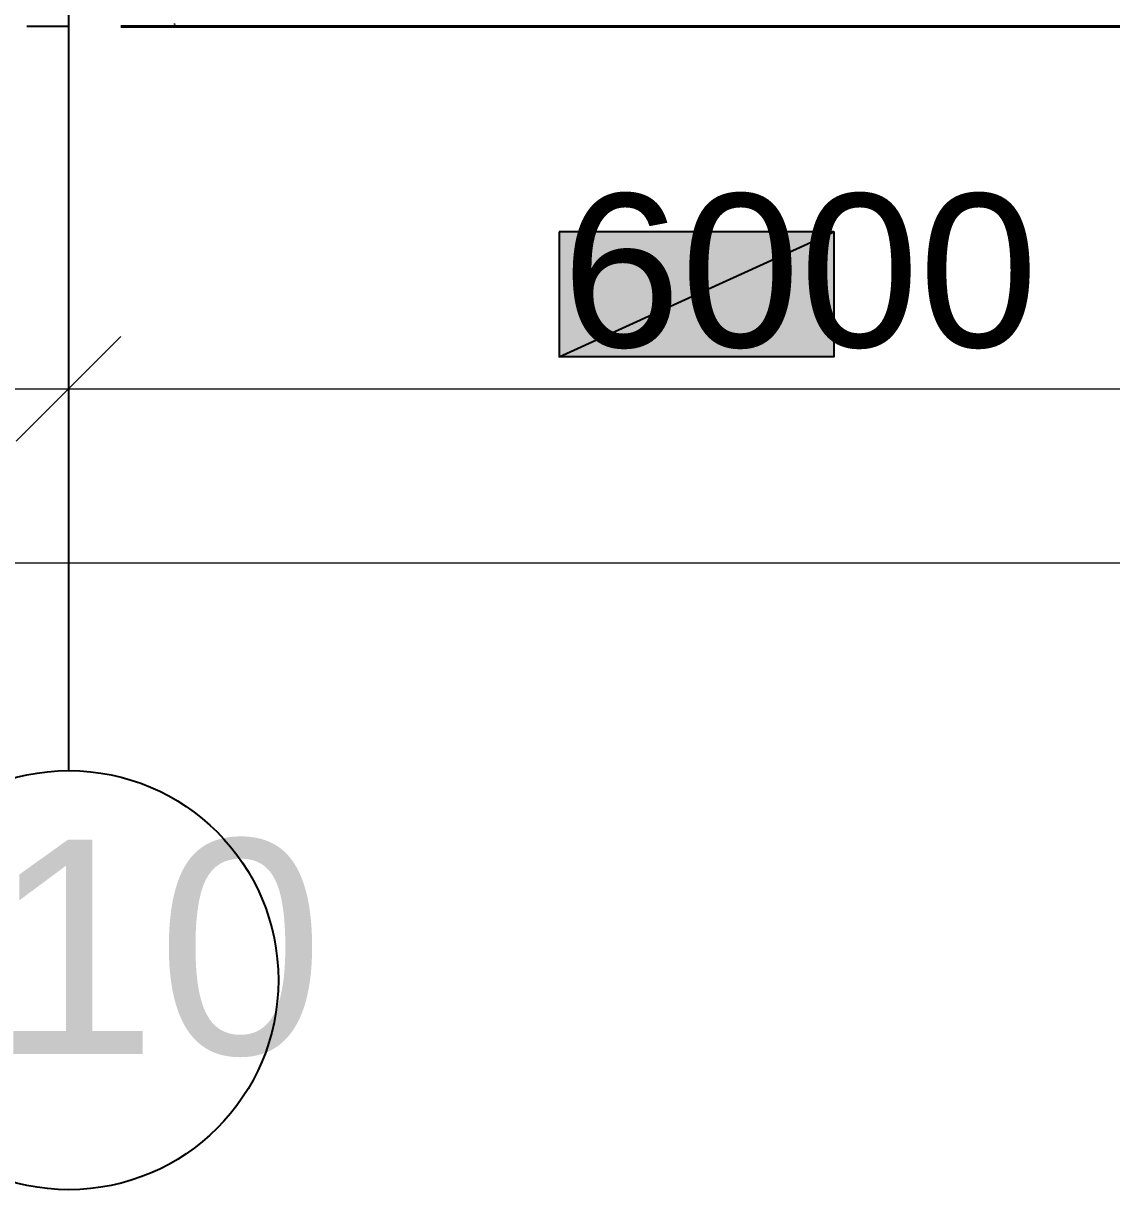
# Model space of a CAD drawing. Extents: x 8 to 21351, y 0 to 420.
# Drawn here: x 15871.49 to 15897.5, y 281.18 to 309.04 of the extents above; entities that cross this region are included whole.
import ezdxf

# ---------------------------------------------------------------- set-up
doc = ezdxf.new("R2010")
doc.units = 0
doc.styles.add('TEYPDFCAD_TEXT', font='arial.ttf')

msp = doc.modelspace()

# ---------------------------------------------------------------- hatches: boundary and pattern name
at = {"true_color": 0xffffff}
h = msp.add_hatch(color=0, dxfattribs=at)
h.paths.add_polyline_path([(15884.3, 304.059), (15884.3, 301.075), (15890.862, 304.059)])
h.paths.add_polyline_path([(15884.3, 301.075), (15890.862, 304.059), (15890.862, 301.075)])

# ---------------------------------------------------------------- linework, layer by layer
at = {"color": 7, "lineweight": 25}
for p, q in [((15872.574, 309.562), (15872.574, 296.164)), ((15872.574, 308.97), (15871.579, 308.97)), ((15894.079, 308.97), (15874.077, 308.97)), ((15896.577, 308.97), (15895.582, 308.97)), ((15872.574, 296.164), (15872.574, 291.169))]:
    msp.add_line(p, q, dxfattribs=at)
at = {"color": 7, "lineweight": 5}
for p, q in [((15875.114, 309.012), (15875.093, 309.033)), ((15875.114, 309.033), (15875.114, 309.012)), ((15872.574, 300.948), (15872.574, 302.324)), ((15872.574, 300.948), (15872.574, 302.324)), ((15871.325, 299.064), (15873.823, 301.562)), ((15873.823, 301.562), (15871.325, 299.064)), ((15840.591, 300.313), (15874.585, 300.313)), ((15870.584, 300.313), (15904.578, 300.313)), ((15934.571, 296.143), (15600.582, 296.143))]:
    msp.add_line(p, q, dxfattribs=at)
at = {"color": 7, "lineweight": 40}
msp.add_line((15901.339, 308.97), (15873.823, 308.97), dxfattribs=at)
at = {"color": 0, "true_color": 0xffffff}
for points in [[(15884.3, 304.059), (15884.3, 301.075), (15890.862, 304.059)], [(15884.3, 301.075), (15890.862, 304.059), (15890.862, 301.075)]]:
    msp.add_lwpolyline(points, close=True, dxfattribs=at)
at = {"color": 7, "lineweight": 25}
msp.add_circle((15872.584, 286.184), 5.006, dxfattribs=at)

# ---------------------------------------------------------------- texts
at = {"color": 7, "style": 'TEYPDFCAD_TEXT'}
for s, height, p in [('6000', 3.6618, (15884.364, 301.308)), ('10', 5.1259, (15870.711, 284.416))]:
    msp.add_text(s, height=height, dxfattribs=at).set_placement(p)

doc.saveas('drawing.dxf')
